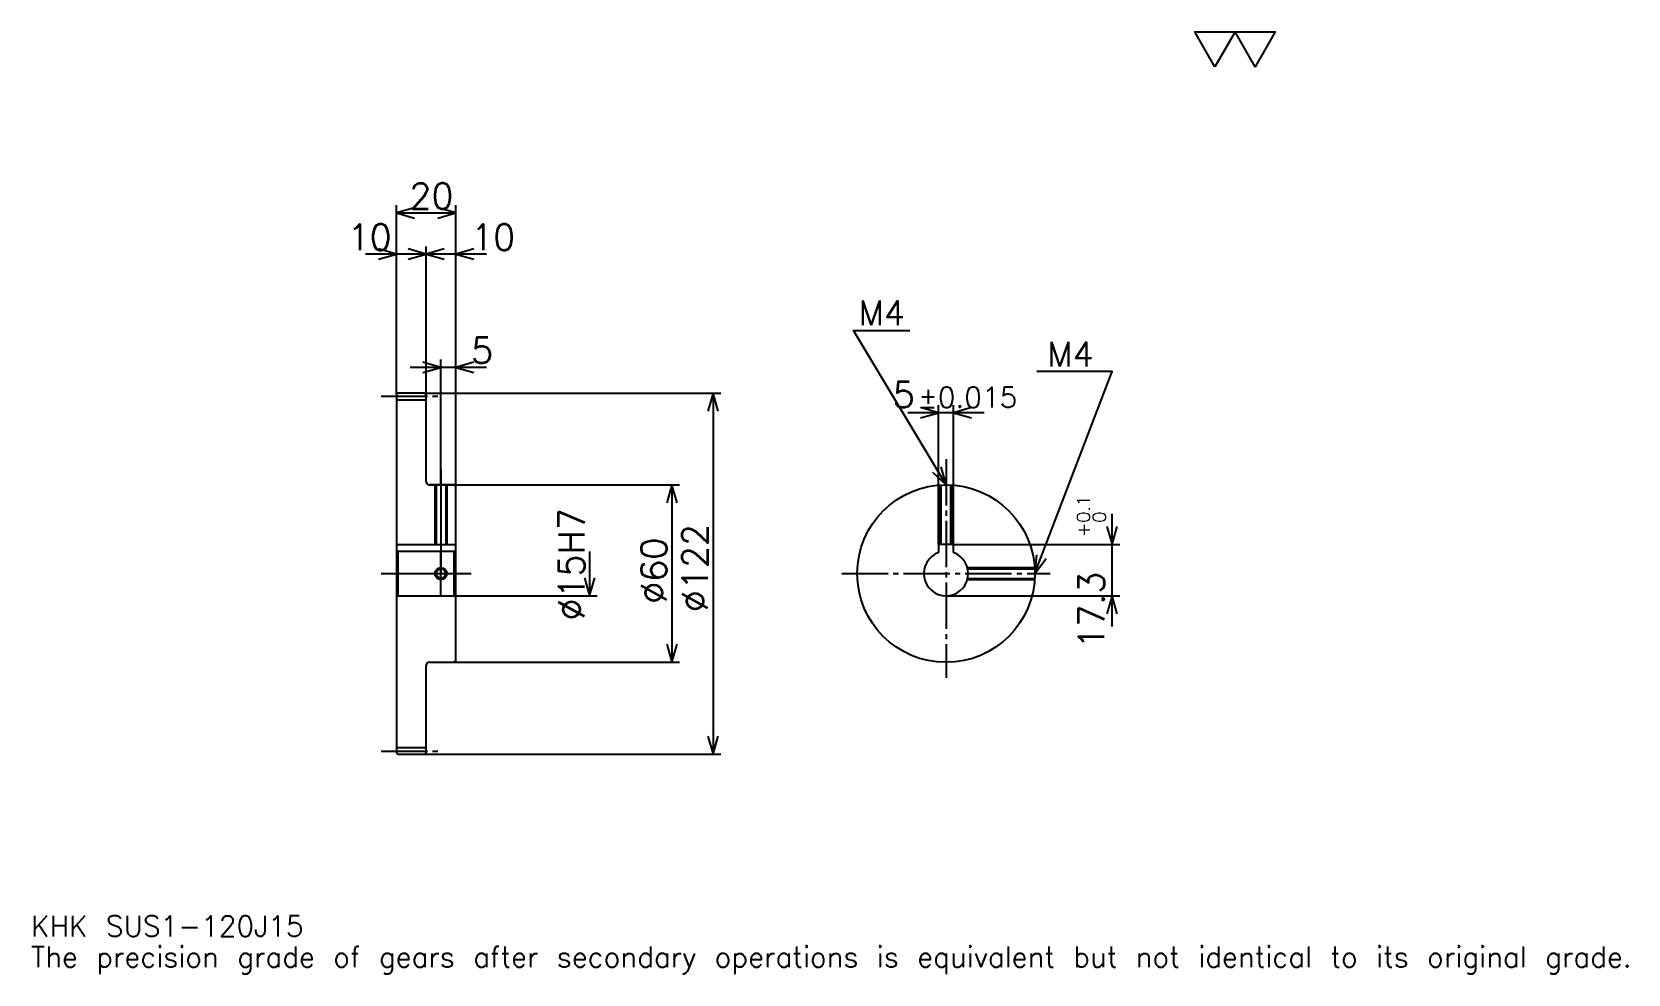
# Model space of a CAD drawing. Extents: x 18 to 557, y 6 to 325.
import ezdxf

# ---------------------------------------------------------------- set-up
doc = ezdxf.new("R2010")
doc.units = 0
doc.linetypes.add('DASHDOT', pattern=[20.869564, 15.652174, -1.73913, 1.73913, -1.73913])
doc.layers.get('0').update_dxf_attribs({"linetype": 'CONTINUOUS'})
doc.layers.add('DASHDOT', color=6, linetype='DASHDOT')
doc.styles.add('KANJI', font='TXT', dxfattribs={"bigfont": 'BIGFONT'})

msp = doc.modelspace()

# ---------------------------------------------------------------- linework, layer by layer
at = {"color": 5}
for p, q in [((140.869568, 202.739136), (140.869568, 266.217407)), ((160.869568, 202.739136), (160.869568, 266.217407)), ((140.869568, 263.608704), (160.869568, 263.608704)), ((161.304352, 249.695648), (130.434784, 249.695648)), ((171.304352, 249.695648), (140.434784, 249.695648)), ((150.869568, 202.739136), (150.869568, 252.304352)), ((171.304352, 211.434784), (145.434784, 211.434784)), ((155.869568, 202.739136), (155.869568, 214.043488)), ((140.869568, 202.239136), (140.869568, 202.739136)), ((150.369568, 202.739136), (160.869568, 202.739136)), ((150.869568, 202.239136), (150.869568, 202.739136)), ((155.869568, 171.739136), (155.869568, 202.739136)), ((155.869568, 171.739136), (155.869568, 202.739136)), ((160.869568, 202.739136), (250.434784, 202.739136)), ((160.869568, 171.239136), (160.869568, 202.739136)), ((247.82608, 202.739136), (247.82608, 80.739136)), ((339.456543, 196.08696), (313.586975, 196.08696)), ((324.021729, 151.539139), (324.021729, 198.695648)), ((329.021729, 151.539139), (329.021729, 198.695648)), ((151.869568, 171.739136), (160.869568, 171.739136)), ((160.869568, 171.739136), (236.521744, 171.739136)), ((233.913055, 171.739136), (233.913055, 111.739136)), ((382.608704, 123.804352), (382.608704, 161.973923)), ((329.021729, 151.539139), (385.217407, 151.539139)), ((206.08696, 149.239136), (206.08696, 134.239136)), ((160.869568, 134.239136), (208.695648, 134.239136)), ((326.521729, 134.239136), (385.217407, 134.239136)), ((151.869568, 111.739136), (160.869568, 111.739136)), ((160.869568, 111.739136), (236.521744, 111.739136)), ((150.369568, 80.739136), (160.869568, 80.739136)), ((160.869568, 80.739136), (250.434784, 80.739136))]:
    msp.add_line(p, q, dxfattribs=at)
at = {"color": 4}
for p, q in [((140.869568, 200.489136), (150.869568, 200.489136)), ((140.869568, 151.539139), (160.869568, 151.539139)), ((141.369568, 149.239136), (141.369568, 134.239136)), ((160.369568, 149.239136), (160.869568, 149.739136)), ((160.369568, 134.239136), (160.869568, 133.739136)), ((140.869568, 82.989136), (150.869568, 82.989136))]:
    msp.add_line(p, q, dxfattribs=at)
at = {"color": 7}
msp.add_lwpolyline([(417.391296, 313.043488), (410.608673, 324.800018), (437.739136, 324.800018), (430.956512, 313.043488), (424.17392, 324.800018), (417.391296, 313.043488)], dxfattribs=at)
at = {"color": 5}
for points in [[(146.956528, 265.347839), (140.869568, 263.608704), (146.956528, 261.869568)], [(154.782608, 261.869568), (160.869568, 263.608704), (154.782608, 265.347839)], [(134.782608, 247.956528), (140.869568, 249.695648), (134.782608, 251.434784)], [(144.782608, 247.956528), (150.869568, 249.695648), (144.782608, 251.434784)], [(156.956528, 251.434784), (150.869568, 249.695648), (156.956528, 247.956528)], [(166.956528, 251.434784), (160.869568, 249.695648), (166.956528, 247.956528)], [(326.521729, 171.739136), (295.217407, 223.913055), (314.347839, 223.913055)], [(149.782608, 209.695648), (155.869568, 211.434784), (149.782608, 213.17392)], [(166.956528, 213.17392), (160.869568, 211.434784), (166.956528, 209.695648)], [(356.521729, 141.739136), (382.608704, 210), (357.217407, 210)], [(249.565216, 196.652176), (247.82608, 202.739136), (246.08696, 196.652176)], [(317.934784, 194.347824), (324.021729, 196.08696), (317.934784, 197.826096)], [(335.108704, 197.826096), (329.021729, 196.08696), (335.108704, 194.347824)], [(321.898743, 176.063873), (326.521729, 171.739136), (324.881317, 177.853424)], [(235.652176, 165.652176), (233.913055, 171.739136), (232.17392, 165.652176)], [(380.869568, 157.626099), (382.608704, 151.539139), (384.347839, 157.626099)], [(357.07016, 148.045868), (356.521729, 141.739136), (360.319214, 146.804184)], [(204.347824, 140.326096), (206.08696, 134.239136), (207.82608, 140.326096)], [(384.347839, 128.152176), (382.608704, 134.239136), (380.869568, 128.152176)], [(232.17392, 117.826096), (233.913055, 111.739136), (235.652176, 117.826096)], [(246.08696, 86.826096), (247.82608, 80.739136), (249.565216, 86.826096)]]:
    msp.add_lwpolyline(points, dxfattribs=at)
at = {"color": 4}
for points in [[(150.869568, 172.739136), (150.869568, 202.239136), (150.369568, 202.739136), (141.369568, 202.739136), (140.869568, 202.239136), (140.869568, 133.739136)], [(151.869568, 111.739136), (160.369568, 111.739136), (160.869568, 112.239136), (160.869568, 171.239136), (160.369568, 171.739136), (151.869568, 171.739136)], [(153.869568, 171.739136), (153.869568, 151.539139)], [(154.249573, 171.739136), (154.249573, 151.539139)], [(157.489563, 171.739136), (157.489563, 151.539139)], [(157.869568, 171.739136), (157.869568, 151.539139)], [(324.521729, 151.539139), (324.521729, 171.672394)], [(324.901733, 151.539139), (324.901733, 171.695358)], [(328.141724, 151.539139), (328.141724, 171.695358)], [(328.521729, 151.539139), (328.521729, 171.672394)], [(329.021729, 148.810211), (329.021729, 151.539139), (324.021729, 151.539139), (324.021729, 148.810211)], [(140.869568, 133.739136), (141.369568, 134.239136), (160.369568, 134.239136), (160.369568, 149.239136), (141.369568, 149.239136), (140.869568, 149.739136)], [(333.750153, 143.739136), (356.455017, 143.739136)], [(333.844696, 143.359131), (356.477966, 143.359131)], [(333.750153, 139.739136), (356.455017, 139.739136)], [(333.844696, 140.119141), (356.477966, 140.119141)], [(140.869568, 133.739136), (140.869568, 81.239136), (141.369568, 80.739136), (150.369568, 80.739136), (150.869568, 81.239136), (150.869568, 110.739136)]]:
    msp.add_lwpolyline(points, dxfattribs=at)
for centre, radius in [((326.521729, 141.739136), 30), ((155.869568, 141.739136), 1.62)]:
    msp.add_circle(centre, radius, dxfattribs=at)
at = {"color": 7}
msp.add_circle((155.869568, 141.739136), 2, dxfattribs=at)
at = {"color": 4}
for centre, radius, start, end in [((151.869568, 172.739136), 1, 180, 270), ((326.521729, 141.739136), 7.5, 109.47122094, 70.52877906), ((151.869568, 110.739136), 1, 90, 180)]:
    msp.add_arc(centre, radius, start, end, dxfattribs=at)
at = {"layer": 'DASHDOT', "color": 7}
for p, q in [((135.652176, 201.739136), (156.08696, 201.739136)), ((326.521729, 180.434784), (326.521729, 106.521744)), ((155.869568, 171.739136), (155.869568, 141.739136)), ((135.652176, 141.739136), (166.08696, 141.739136)), ((291.304352, 141.739136), (361.739136, 141.739136)), ((135.652176, 81.739136), (156.08696, 81.739136))]:
    msp.add_line(p, q, dxfattribs=at)
for points in [[(155.869568, 176.956528), (155.869568, 146.321747)], [(155.869568, 134.521744), (155.869568, 148.956528)], [(148.652176, 141.739136), (163.08696, 141.739136)]]:
    msp.add_lwpolyline(points, dxfattribs=at)

# ---------------------------------------------------------------- texts
at = {"color": 7, "style": 'KANJI'}
for s, height, p in [('20', 8.695652, (145.217392, 265)), ('10', 8.695652, (124.347824, 251.08696)), ('10', 8.695652, (166.08696, 251.08696)), ('M4', 8.347826, (296.956543, 225.652176)), ('5', 8.695652, (166.08696, 212.82608)), ('M4', 8.347826, (360.695679, 211.739136)), ('5', 8.695652, (308.516357, 197.826096)), ('%%p0.015', 6.956522, (317.202148, 197.826096)), ('KHK SUS1-120J15', 6.956522, (17.391304, 19.130434)), ('The precision grade of gears after secondary operations is equivalent but not identical to its original grade.', 6.956522, (17.391304, 8.695652))]:
    msp.add_text(s, height=height, dxfattribs=at).set_placement(p)
for s, height, p in [('%%c15H7', 8.695652, (204.347824, 125.869568)), ('0.1', 4.347826, (375.130432, 158.939499)), ('0', 4.347826, (380.521729, 158.939499)), ('%%c122', 8.695652, (246.08696, 128.695648)), ('+', 4.347826, (375.130432, 154.069931)), ('%%c60', 8.695652, (232.17392, 131.521744)), ('17.3', 8.695652, (380, 116.320053))]:
    msp.add_text(s, height=height, rotation=90, dxfattribs=at).set_placement(p)

doc.saveas('drawing.dxf')
